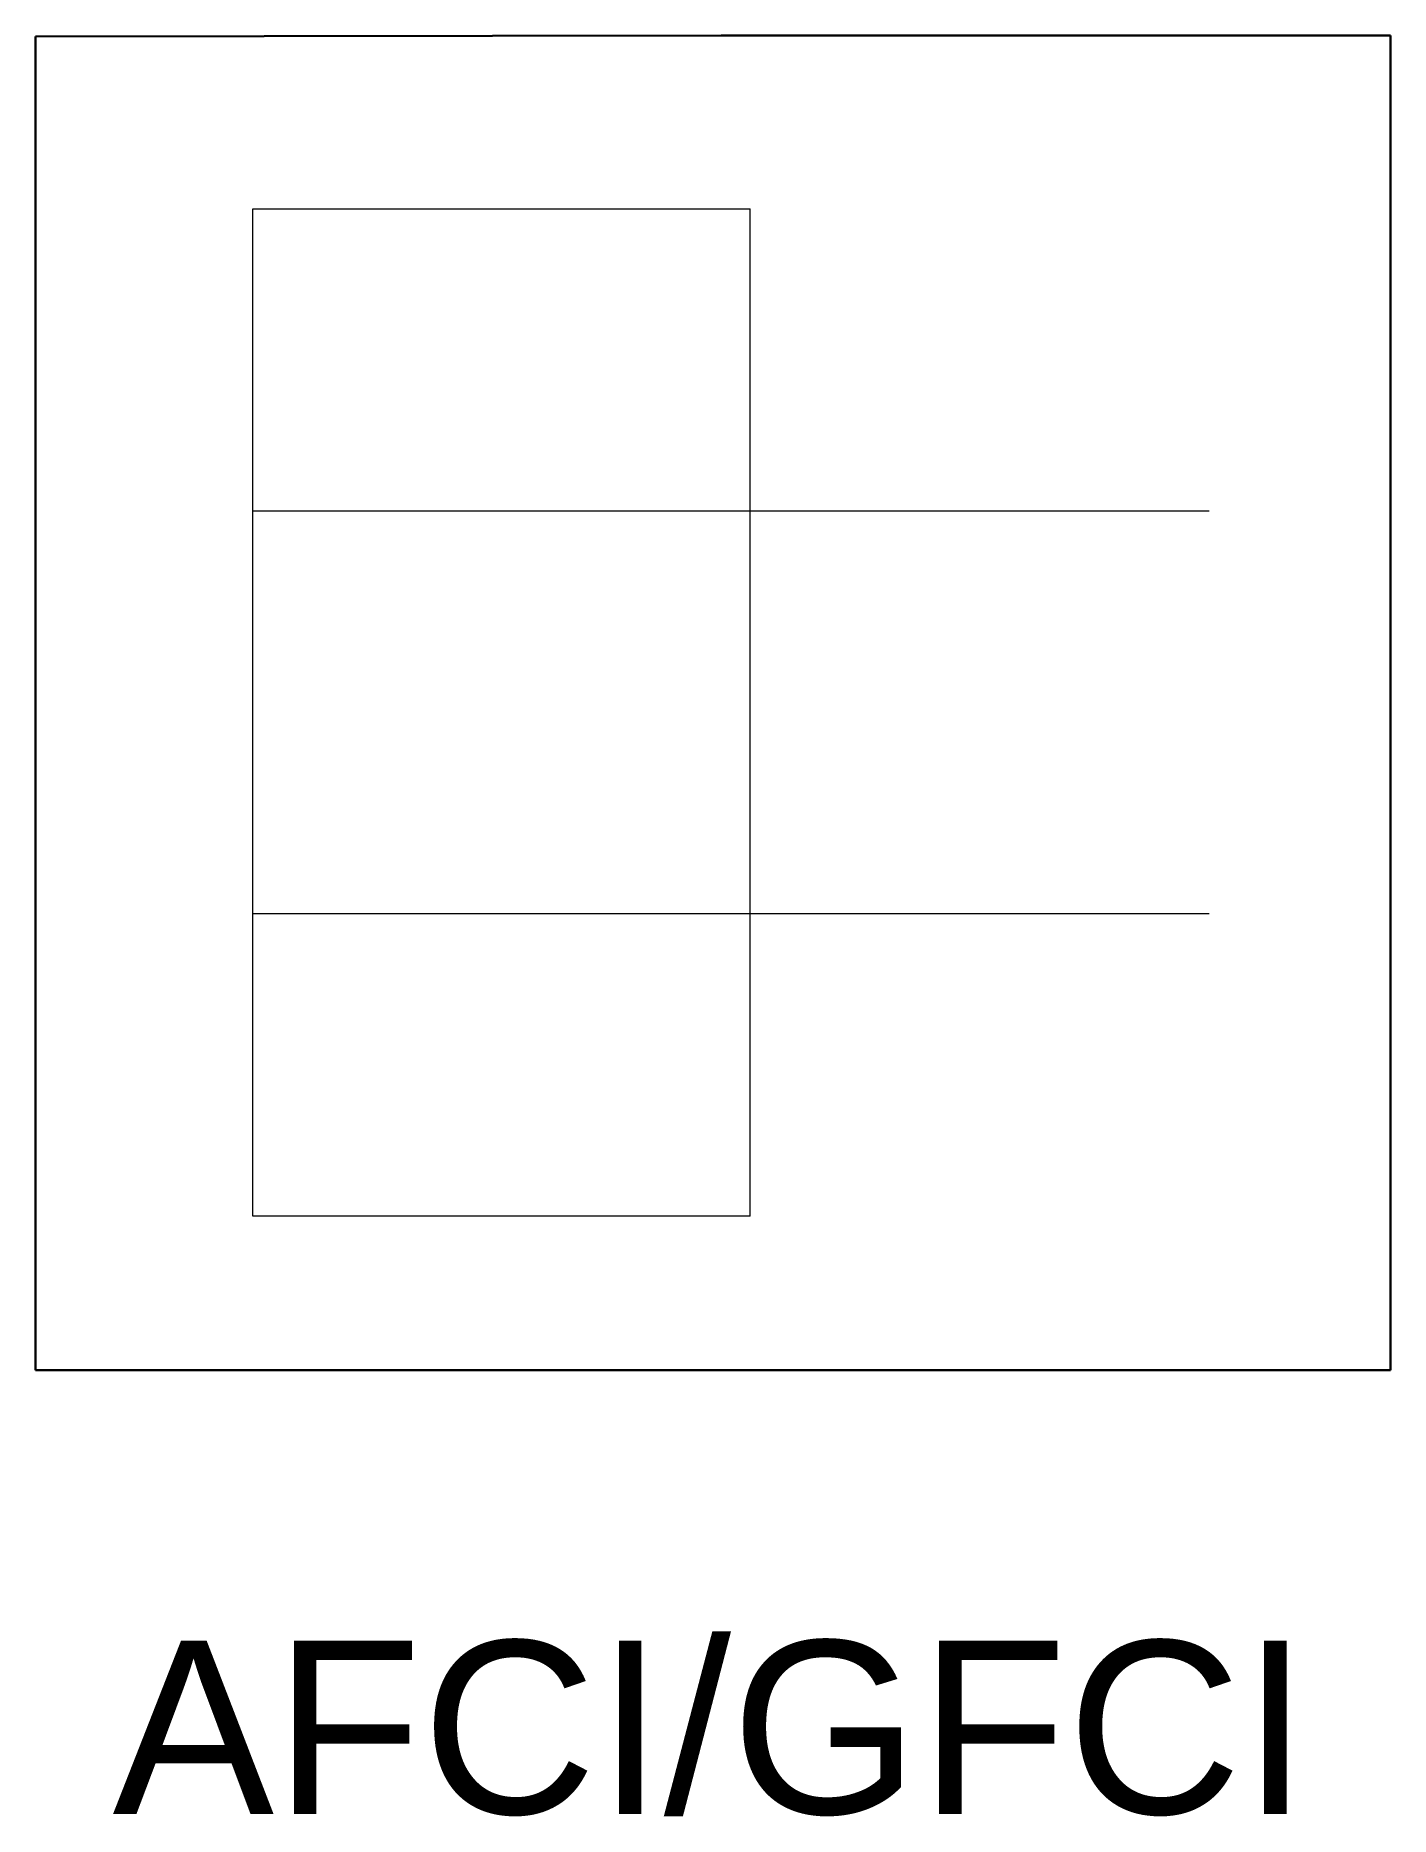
# Model space of a CAD drawing. Header units: inches. Extents: x 149.83 to 153.74, y -192.48 to -187.34.
import ezdxf

# ---------------------------------------------------------------- set-up
doc = ezdxf.new("R2010")
doc.units = ezdxf.units.IN
doc.header["$MEASUREMENT"] = 0
doc.layers.add('00-page-edge', color=7, linetype='Continuous', lineweight=9)
doc.layers.add('E101-Electrical-1st-floor', color=7, linetype='Continuous', lineweight=9)
doc.styles.add('Small', font='Arial.ttf', dxfattribs={"height": 0.5})

# ---------------------------------------------------------------- blocks, each defined once
blk = doc.blocks.new('L1-ceiling-gfci-duplex-122')
at = {"layer": 'E101-Electrical-1st-floor', "lineweight": 30}
for p, q in [((-2.0625, 1.8795, -95.5), (-0.0835, 1.8818, -95.5)), ((-2.0625, -1.9703, -95.5), (-2.0625, 1.8795, -95.5)), ((-0.0835, 1.8818, -95.5), (1.848, 1.8818, -95.5)), ((1.848, 1.8818, -95.5), (1.848, -1.9703, -95.5)), ((1.848, -1.9703, -95.5), (-2.0625, -1.9703, -95.5))]:
    blk.add_line(p, q, dxfattribs=at)
at = {"layer": 'E101-Electrical-1st-floor'}
for p, q in [((-1.436, 1.3817, -95.5), (0, 1.3817, -95.5)), ((-1.436, -1.5252, -95.5), (-1.436, 1.3817, -95.5)), ((0, -1.5252, -95.5), (0, 1.3817, -95.5)), ((1.3246, 0.5096, -95.5), (-1.436, 0.5096, -95.5)), ((1.3246, -0.6532, -95.5), (-1.436, -0.6532, -95.5)), ((0, -1.5252, -95.5), (-1.436, -1.5252, -95.5))]:
    blk.add_line(p, q, dxfattribs=at)

msp = doc.modelspace()

# ---------------------------------------------------------------- block references
at = {"layer": 'E101-Electrical-1st-floor', "lineweight": 5}
msp.add_blockref('L1-ceiling-gfci-duplex-122', (151.8917, -189.2244, 95.5), dxfattribs=at)

# ---------------------------------------------------------------- texts
at = {"layer": '00-page-edge', "lineweight": 5, "style": 'Small'}
msp.add_text('AFCI/GFCI', height=0.5, dxfattribs=at).set_placement((150.0514, -192.4753))

doc.saveas('drawing.dxf')
